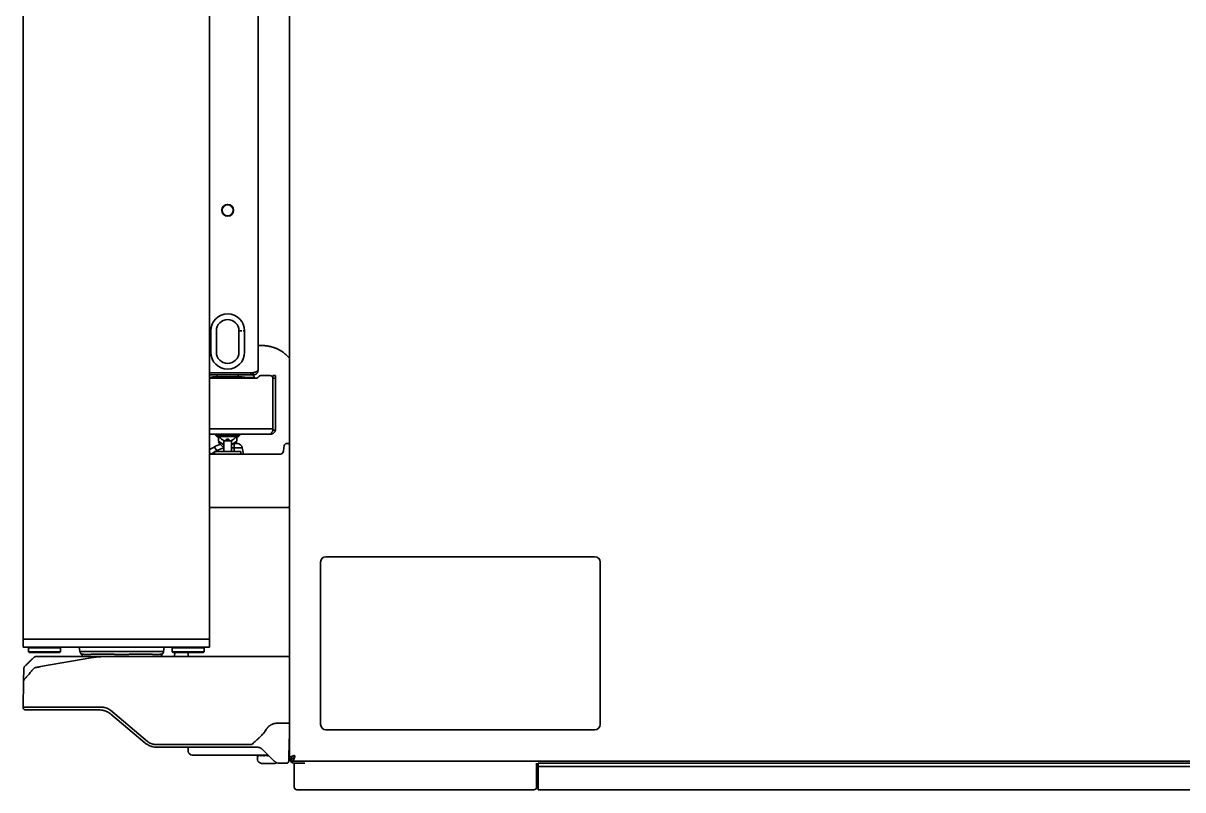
# Model space of a CAD drawing. Extents: x -760 to 4209, y 5795 to 10328.
# Drawn here: x 420.2 to 855.7, y 7999.4 to 8287.1 of the extents above; entities that cross this region are included whole.
import ezdxf

# ---------------------------------------------------------------- set-up
doc = ezdxf.new("R2010")
doc.units = 0
doc.header["$LTSCALE"] = 5
doc.layers.add('1', color=7, linetype='CONTINUOUS', true_color=0xffffff)

msp = doc.modelspace()

# ---------------------------------------------------------------- linework, layer by layer
at = {"layer": '1', "color": 7, "linetype": 'Continuous', "lineweight": 35}
for p, q in [((420.19, 8055.9), (420.19, 8799.4)), ((520.19, 8011.34), (520.19, 8787.1)), ((490.19, 8055.9), (490.19, 8760.73)), ((508.39, 8157.15), (508.39, 8381.41)), ((490.61, 8163.65), (490.61, 8171.65)), ((492.75, 8171.65), (492.75, 8163.65)), ((501.21, 8171.65), (502.33, 8171.65)), ((501.21, 8163.65), (501.21, 8171.65)), ((503.34, 8171.65), (502.74, 8171.65)), ((503.34, 8171.65), (503.34, 8163.65)), ((508.38, 8157.07), (508.39, 8157.15)), ((508.38, 8157.09), (508.38, 8156.99)), ((505.95, 8155.9), (490.19, 8155.9)), ((505.68, 8155.1), (490.19, 8155.1)), ((490.19, 8153.85), (507.56, 8153.85)), ((491.48, 8154.35), (502.48, 8154.35)), ((491.48, 8154.35), (491.48, 8153.85)), ((492.98, 8155.1), (492.98, 8154.35)), ((500.98, 8155.1), (500.98, 8154.35)), ((502.48, 8154.35), (502.48, 8153.85)), ((506.98, 8154.1), (503.68, 8154.1)), ((505.68, 8155.1), (505.68, 8155.9)), ((506.59, 8155.1), (505.68, 8155.1)), ((506.59, 8155.9), (505.95, 8155.9)), ((506.48, 8155.1), (506.48, 8154.97)), ((506.59, 8155.9), (506.59, 8155.1)), ((506.98, 8154.1), (506.98, 8153.85)), ((507.1, 8156.11), (507.12, 8156.12)), ((508.68, 8154.56), (508.27, 8154.14)), ((509.39, 8154.85), (512.98, 8154.85)), ((513.98, 8154.85), (514.98, 8154.85)), ((513.98, 8154.85), (513.98, 8153.85)), ((514.98, 8153.85), (513.98, 8153.85)), ((513.98, 8134.85), (513.98, 8153.85)), ((513.98, 8134.85), (513.98, 8153.85)), ((514.98, 8154.85), (514.98, 8153.85)), ((514.98, 8134.85), (514.98, 8153.85)), ((490.19, 8134.85), (513.98, 8134.85)), ((490.19, 8132.85), (512.73, 8132.85)), ((491.98, 8132.85), (492.98, 8131.85)), ((500.98, 8132.6), (492.98, 8132.6)), ((492.98, 8132.6), (492.98, 8132.2)), ((500.98, 8132.2), (492.98, 8132.2)), ((492.98, 8131.85), (493.88, 8131.85)), ((500.83, 8131.95), (493.13, 8131.95)), ((493.48, 8131.85), (493.48, 8130.27)), ((494.6, 8131.06), (494.65, 8131.06)), ((494.61, 8131.06), (494.73, 8131.02)), ((499.3, 8131.06), (499.35, 8131.06)), ((500.07, 8131.85), (500.98, 8131.85)), ((500.48, 8130.27), (500.48, 8131.85)), ((500.98, 8131.85), (501.98, 8132.85)), ((500.98, 8132.2), (500.98, 8132.6)), ((512.98, 8132.85), (512.73, 8132.85)), ((513.98, 8134.55), (513.98, 8134.85)), ((513.98, 8134.28), (513.98, 8134.85)), ((490.19, 8127.09), (491.87, 8128.06)), ((492.87, 8126.68), (492.3, 8126.35)), ((493.48, 8130.27), (495.48, 8128.84)), ((493.77, 8129.56), (495.56, 8127.77)), ((495.48, 8130.35), (498.48, 8130.35)), ((495.48, 8126.35), (495.48, 8130.35)), ((498.48, 8130.35), (498.48, 8126.35)), ((500.48, 8130.27), (498.48, 8128.84)), ((499.36, 8127.75), (498.48, 8127.75)), ((499.36, 8127.75), (499.36, 8129.4)), ((517.83, 8126.23), (517.89, 8126.58)), ((517.89, 8126.58), (518.25, 8128.58)), ((519.23, 8129.4), (519.69, 8129.4)), ((490.19, 8125.4), (492.19, 8125.4)), ((491.98, 8126.16), (490.66, 8125.4)), ((491.98, 8126.35), (501.98, 8126.35)), ((491.98, 8125.4), (491.98, 8126.35)), ((492.19, 8125.4), (516.85, 8125.4)), ((501.98, 8126.35), (501.98, 8125.4)), ((492.19, 8105.4), (490.19, 8105.4)), ((492.19, 8105.4), (514.94, 8105.4)), ((519.69, 8105.4), (514.94, 8105.4)), ((519.69, 8105.4), (520.19, 8105.4)), ((531.89, 8084.9), (531.89, 8023.9)), ((634.89, 8086.9), (533.89, 8086.9)), ((636.89, 8023.9), (636.89, 8084.9)), ((420.19, 8052.9), (420.19, 8055.9)), ((422.19, 8055.9), (420.19, 8055.9)), ((422.19, 8052.9), (420.19, 8052.9)), ((488.19, 8055.9), (422.19, 8055.9)), ((422.19, 8052.9), (488.19, 8052.9)), ((422.44, 8052.9), (422.19, 8052.65)), ((434.19, 8052.65), (422.19, 8052.65)), ((422.19, 8052.65), (422.19, 8051.15)), ((434.19, 8052.65), (433.94, 8052.9)), ((434.19, 8051.15), (434.19, 8052.65)), ((441.19, 8052.9), (441.47, 8051.32)), ((472.91, 8051.32), (473.19, 8052.9)), ((476.44, 8052.9), (476.19, 8052.65)), ((488.19, 8052.65), (476.19, 8052.65)), ((476.19, 8052.65), (476.19, 8051.15)), ((488.19, 8052.65), (487.94, 8052.9)), ((490.19, 8055.9), (488.19, 8055.9)), ((490.19, 8052.9), (488.19, 8052.9)), ((488.19, 8051.15), (488.19, 8052.65)), ((490.19, 8055.9), (490.19, 8052.9)), ((428.19, 8051.15), (422.19, 8051.15)), ((422.19, 8051.15), (422.44, 8050.9)), ((422.44, 8050.9), (428.19, 8050.9)), ((426.75, 8045.62), (445.6, 8048.95)), ((427.45, 8049.4), (449.73, 8049.4)), ((434.19, 8051.15), (428.19, 8051.15)), ((428.19, 8050.9), (433.94, 8050.9)), ((433.94, 8050.9), (434.19, 8051.15)), ((441.47, 8051.32), (472.91, 8051.32)), ((442.48, 8050.3), (441.97, 8050.3)), ((443.52, 8050.14), (444.91, 8050.14)), ((446.45, 8050.3), (453.22, 8050.3)), ((452.88, 8049.4), (456.94, 8049.4)), ((455.8, 8050.14), (458.57, 8050.14)), ((457.92, 8049.4), (466.77, 8049.4)), ((461.16, 8050.3), (467.92, 8050.3)), ((469.47, 8050.14), (470.86, 8050.14)), ((470.06, 8049.4), (503.62, 8049.4)), ((471.89, 8050.3), (472.4, 8050.3)), ((482.19, 8051.15), (476.19, 8051.15)), ((476.19, 8051.15), (476.44, 8050.9)), ((476.44, 8050.9), (482.19, 8050.9)), ((477.28, 8050.9), (476.88, 8049.4)), ((488.19, 8051.15), (482.19, 8051.15)), ((482.19, 8050.9), (487.94, 8050.9)), ((482.19, 8049.4), (482.19, 8050.9)), ((487.94, 8050.9), (488.19, 8051.15)), ((503.62, 8049.4), (505.3, 8049.4)), ((420.36, 8040.15), (420.44, 8044.99)), ((420.19, 8030.4), (420.36, 8040.15)), ((420.19, 8030.14), (420.19, 8030.4)), ((420.19, 8030.4), (427.19, 8030.4)), ((427.19, 8029.4), (420.94, 8029.4)), ((427.19, 8030.4), (449.73, 8030.4)), ((448.64, 8029.4), (427.19, 8029.4)), ((452.95, 8029.23), (466.84, 8017.57)), ((465.92, 8017.04), (453.14, 8027.76)), ((511.16, 8021.54), (511.36, 8021.9)), ((515.69, 8024.4), (518.58, 8024.4)), ((518.58, 8024.4), (519.96, 8024.4)), ((519.96, 8024.4), (520.19, 8024.4)), ((533.89, 8021.9), (634.89, 8021.9)), ((520.08, 8018.23), (519.94, 8010.14)), ((470.06, 8016.4), (505.3, 8016.4)), ((505.3, 8015.4), (470.42, 8015.4)), ((482.19, 8013.9), (482.19, 8015.4)), ((510.2, 8014.39), (510.07, 8014.52)), ((491.19, 8012.4), (483.69, 8012.4)), ((512.19, 8012.4), (491.19, 8012.4)), ((508.19, 8012.1), (508.19, 8010.65)), ((508.4, 8012.39), (508.84, 8012.36)), ((508.81, 8012.39), (508.87, 8012.39)), ((508.88, 8012.39), (509.7, 8012.32)), ((509.65, 8012.39), (509.75, 8012.38)), ((509.7, 8009.3), (514.68, 8009.3)), ((509.76, 8012.39), (510.87, 8012.26)), ((510.36, 8012.4), (510.32, 8012.33)), ((518.17, 8009.4), (516.43, 8009.4)), ((520.19, 8011.19), (520.19, 8011.34)), ((520.19, 8011), (520.19, 8011.19)), ((520.99, 8011), (520.19, 8011)), ((520.99, 8011.19), (520.99, 8011.34)), ((520.99, 8011.19), (520.99, 8011)), ((520.99, 8011), (521.33, 8011)), ((520.99, 8011), (521.18, 8011)), ((520.99, 8010.2), (520.99, 8011)), ((521.18, 8010.2), (520.99, 8010.2)), ((521.33, 8011), (521.18, 8011)), ((521.33, 8010.2), (521.18, 8010.2)), ((521.33, 8010.2), (1501.08, 8010.2)), ((521.9, 8012.23), (521.84, 8012.23)), ((521.99, 8009.4), (525.99, 8009.4)), ((521.99, 8000.4), (521.99, 8009.4)), ((522.21, 8011.92), (522.21, 8011.85)), ((612.99, 8009.4), (612.99, 8000.4)), ((1501.39, 8009.4), (613.59, 8009.4)), ((613.59, 8008.2), (613.59, 8009.4)), ((613.59, 8008.2), (613.59, 8007.2)), ((615.59, 8008.2), (613.59, 8008.2)), ((613.59, 8008.2), (1407.59, 8008.2)), ((613.59, 8001.6), (613.59, 8007.2)), ((613.59, 7999.4), (613.59, 8001.6)), ((525.99, 7999.4), (522.99, 7999.4)), ((608.99, 7999.4), (525.99, 7999.4)), ((611.99, 7999.4), (608.99, 7999.4)), ((613.59, 7999.4), (1409.59, 7999.4))]:
    msp.add_line(p, q, dxfattribs=at)
for radius in [2.25, 2.1]:
    msp.add_circle((496.98, 8216.9), radius, dxfattribs=at)
for centre, radius, start, end in [((496.98, 8171.65), 6.37, 0, 180), ((496.98, 8171.65), 4.23, 0, 180), ((496.98, 8163.65), 6.37, 180, 0), ((496.98, 8163.65), 4.23, 180, 0), ((491.48, 8151.35), 3, 90, 113.5575), ((502.48, 8151.35), 3, 56.4427, 90), ((505.98, 8154.1), 1, 0, 90), ((507.56, 8154.85), 1, 270, 315), ((509.39, 8153.85), 1, 90, 135), ((512.98, 8153.85), 1, 0, 90), ((493.26, 8132.6), 0.283, 118.0725, 180), ((493.26, 8132.2), 0.283, 180, 241.9275), ((496.98, 8133.95), 3.74, 212.3241, 230.6111), ((496.98, 8133.95), 3.74, 309.3791, 327.6759), ((500.69, 8132.6), 0.283, 0, 61.9275), ((500.69, 8132.2), 0.283, 298.0725, 0), ((512.98, 8134.85), 2, 343.3033, 0), ((496.87, 8119.4), 10, 105.0492, 120), ((496.87, 8119.75), 8, 100.0027, 120), ((494.48, 8130.27), 1, 195.3733, 225), ((499.48, 8130.27), 1, 315, 343.6522), ((500.51, 8127.4), 2, 10, 90), ((519.23, 8128.4), 1, 90, 170), ((519.69, 8128.9), 0.5, 0, 90), ((516.85, 8126.4), 1, 270, 350), ((519.69, 8105.9), 0.5, 270, 0), ((533.89, 8084.9), 2, 90, 180), ((634.89, 8084.9), 2, 0, 90), ((443.44, 8051.66), 2, 190, 222.8958), ((440.51, 8048.94), 2, 13.3265, 42.8958), ((473.87, 8048.94), 2, 137.1042, 166.6735), ((470.94, 8051.66), 2, 317.1042, 350), ((420.94, 8030.15), 0.75, 181, 270), ((533.89, 8023.9), 2, 180, 270), ((634.89, 8023.9), 2, 270, 0), ((521.58, 8018.06), 1.5, 157.8745, 179), ((483.69, 8013.9), 1.5, 180, 270), ((508.56, 8012.1), 0.375, 154.2799, 180), ((509.19, 8010.65), 1, 180, 240), ((512.19, 8015.84), 7, 240, 249.1628), ((516.43, 8012.4), 3, 230.3082, 270), ((512.19, 8015.84), 7, 290.8372, 296.8985), ((519.19, 8010.15), 0.75, 270, 359), ((521.99, 8011.2), 1.8, 186.3155, 270), ((521.99, 8012), 0.25, 0, 90), ((522.99, 8000.4), 1, 180, 270), ((611.99, 8000.4), 1, 270, 0), ((613.82, 7999.6), 1, 103.4764, 156.4218)]:
    msp.add_arc(centre, radius, start, end, dxfattribs=at)
for centre, major_axis, ratio, start_param, end_param in [((496.97, 8133.97), (3.62, 0.87), 0.997235, 3.804658, 4.177379), ((496.68, 8133.97), (0.27, 3.72), 0.017407, 3.440796, 3.813517), ((497.27, 8133.97), (0.27, -3.72), 0.017407, 5.611261, 5.983982), ((496.98, 8133.97), (3.62, -0.87), 0.997235, 5.247399, 5.62012), ((492.87, 8126.33), (1, -1.73), 0.087823, 1.721753, 3.141593), ((496.72, 8134.01), (0.81, 3.6), 0.902278, 3.129444, 3.24631), ((496.42, 8134.01), (0.38, 3.67), 0.420739, 3.280106, 3.396972), ((497.53, 8134.01), (0.38, -3.67), 0.420739, 6.027806, 6.144672), ((497.24, 8134.01), (0.81, -3.6), 0.902278, 6.178468, 6.295334), ((490.58, 8125.01), (1, -1.73), 0.087823, 1.74833, 2.120062), ((448.64, 8022.4), (7, 0), 1, 1.429434, 1.570796), ((448.64, 8022.4), (4.2, 5.6), 1, 6.228593, 6.335927), ((470.42, 8022.4), (4.16, 5.63), 1, 3.080358, 3.171137), ((470.42, 8022.4), (7, 0), 1, 4.654121, 4.712389), ((507.95, 8012.4), (-2.13, 2.11), 0.999794, 4.707562, 4.719006)]:
    msp.add_ellipse(centre, major_axis=major_axis, ratio=ratio, start_param=start_param, end_param=end_param, dxfattribs=at)
msp.add_rational_spline([(508.35, 8166.07), (511.69, 8166.44), (514.96, 8165.73), (517.81, 8164.05), (519.97, 8161.67), (520.03, 8161.61), (520.1, 8161.55), (520.19, 8161.51), (520.28, 8161.49), (520.29, 8161.49), (520.3, 8161.49), (520.32, 8161.48), (520.33, 8161.48)], [0.499655350133, 0.482189913623, 0.483788026206, 0.50444968788, 0.544174898647, 0.531788766491, 0.527660055772, 0.531788766491, 0.544174898647, 0.544174898647, 0.544077319668, 0.543914335953, 0.543711049309], degree=4, knots=[0, 0, 0, 0, 0, 0.969667, 0.969667, 0.969667, 0.969667, 0.995868, 0.995868, 0.995868, 0.995868, 1, 1, 1, 1, 1], dxfattribs=at)
for points, knots in [([(506.59, 8156.01), (506.71, 8156.03), (506.83, 8156.05), (507, 8156.09), (507.06, 8156.1), (507.15, 8156.12), (507.17, 8156.13), (507.23, 8156.15), (507.26, 8156.15), (507.39, 8156.19), (507.5, 8156.23), (507.62, 8156.27), (507.64, 8156.28), (507.69, 8156.3), (507.71, 8156.31), (507.78, 8156.34), (507.82, 8156.37), (507.94, 8156.43), (508.01, 8156.48), (508.09, 8156.54), (508.11, 8156.55), (508.14, 8156.58), (508.18, 8156.62), (508.21, 8156.66), (508.26, 8156.72), (508.28, 8156.75), (508.3, 8156.79), (508.31, 8156.81), (508.32, 8156.84), (508.33, 8156.85), (508.36, 8156.93), (508.38, 8157), (508.38, 8157.07)], [0, 0, 0, 0, 0.125, 0.125, 0.1875, 0.1875, 0.21875, 0.21875, 0.25, 0.25, 0.375, 0.375, 0.40625, 0.40625, 0.4375, 0.4375, 0.5, 0.5, 0.625, 0.625, 0.65625, 0.65625, 0.6875, 0.75, 0.75, 0.8125, 0.8125, 0.84375, 0.84375, 0.875, 0.875, 1, 1, 1, 1]), ([(506.59, 8156.01), (506.49, 8155.99), (506.39, 8155.97), (506.18, 8155.94), (506.07, 8155.92), (505.95, 8155.9)], [0, 0, 0, 0, 0.462959, 0.462959, 1, 1, 1, 1]), ([(506.23, 8155.9), (506.3, 8155.92), (506.36, 8155.94), (506.48, 8155.97), (506.53, 8155.99), (506.59, 8156.01)], [0, 0, 0, 0, 0.537041, 0.537041, 1, 1, 1, 1]), ([(508.38, 8156.79), (508.38, 8156.69), (508.36, 8156.59), (508.31, 8156.39), (508.28, 8156.29), (508.23, 8156.16), (508.21, 8156.13), (508.19, 8156.09), (508.15, 8156.01), (508.11, 8155.94), (508.02, 8155.8), (507.94, 8155.72), (507.84, 8155.61), (507.82, 8155.59), (507.78, 8155.55), (507.71, 8155.5), (507.64, 8155.45), (507.5, 8155.35), (507.4, 8155.29), (507.26, 8155.23), (507.23, 8155.22), (507.18, 8155.2), (507.15, 8155.19), (507.06, 8155.17), (506.95, 8155.14), (506.83, 8155.12), (506.74, 8155.11), (506.71, 8155.11), (506.65, 8155.1), (506.62, 8155.1), (506.59, 8155.1)], [0, 0, 0, 0, 0.125, 0.125, 0.25, 0.25, 0.28125, 0.28125, 0.3125, 0.375, 0.375, 0.5, 0.5, 0.53125, 0.53125, 0.5625, 0.625, 0.625, 0.75, 0.75, 0.78125, 0.78125, 0.8125, 0.8125, 0.875, 0.9375, 0.9375, 0.96875, 0.96875, 1, 1, 1, 1]), ([(506.59, 8155.9), (506.66, 8155.9), (506.73, 8155.91), (506.82, 8155.93), (506.84, 8155.93), (506.88, 8155.94), (506.89, 8155.95), (506.93, 8155.96), (506.95, 8155.97), (506.97, 8155.98)], [0, 0, 0, 0, 0.557491, 0.557491, 0.696864, 0.696864, 0.836237, 0.836237, 1, 1, 1, 1]), ([(496.51, 8131.06), (496.55, 8131.06), (496.59, 8131.06), (496.66, 8131.06), (496.74, 8131.06), (496.82, 8131.06), (496.9, 8131.06), (496.94, 8131.06), (497.06, 8131.06), (497.13, 8131.06), (497.25, 8131.06), (497.29, 8131.06), (497.37, 8131.06), (497.41, 8131.06), (497.44, 8131.06)], [0, 0, 0, 0, 0.125, 0.125, 0.25, 0.375, 0.375, 0.5, 0.5, 0.75, 0.75, 0.875, 0.875, 1, 1, 1, 1]), ([(512.73, 8132.85), (512.73, 8132.85), (512.73, 8132.85), (512.73, 8132.85), (512.73, 8132.85), (512.73, 8132.85), (512.73, 8132.85), (512.74, 8132.85), (512.74, 8132.86), (512.74, 8132.86), (512.74, 8132.86), (512.75, 8132.86), (512.75, 8132.86), (512.75, 8132.86), (512.76, 8132.86), (512.76, 8132.86), (512.76, 8132.86), (512.77, 8132.86), (512.77, 8132.86), (512.78, 8132.87), (512.78, 8132.87), (512.78, 8132.87)], [0, 0, 0, 0, 0.152946, 0.20292, 0.252426, 0.301484, 0.350116, 0.398346, 0.446196, 0.493691, 0.540856, 0.587714, 0.634291, 0.680614, 0.726709, 0.772601, 0.81832, 0.863891, 0.909343, 0.954703, 1, 1, 1, 1]), ([(512.78, 8132.87), (512.83, 8132.88), (512.88, 8132.9), (512.98, 8132.95), (513.03, 8132.98), (513.11, 8133.04), (513.13, 8133.06), (513.17, 8133.09), (513.18, 8133.11), (513.21, 8133.13), (513.22, 8133.14), (513.28, 8133.21), (513.33, 8133.26), (513.43, 8133.39), (513.48, 8133.45), (513.55, 8133.56), (513.58, 8133.6), (513.63, 8133.68), (513.65, 8133.72), (513.73, 8133.84), (513.78, 8133.92), (513.88, 8134.09), (513.93, 8134.18), (513.98, 8134.28)], [0, 0, 0, 0, 0.125, 0.125, 0.25, 0.25, 0.3125, 0.3125, 0.34375, 0.34375, 0.375, 0.375, 0.5, 0.5, 0.625, 0.625, 0.6875, 0.6875, 0.75, 0.75, 0.875, 0.875, 1, 1, 1, 1]), ([(513.22, 8132.87), (513.22, 8132.87), (513.21, 8132.87), (513.2, 8132.86), (513.19, 8132.86), (513.18, 8132.86), (513.17, 8132.86), (513.16, 8132.86), (513.15, 8132.86), (513.14, 8132.86), (513.13, 8132.86), (513.12, 8132.86), (513.11, 8132.86), (513.1, 8132.86), (513.09, 8132.85), (513.07, 8132.85), (513.06, 8132.85), (513.05, 8132.85), (513.04, 8132.85), (513.03, 8132.85), (513.01, 8132.85), (513, 8132.85), (512.99, 8132.85), (512.98, 8132.85), (512.98, 8132.85)], [0, 0, 0, 0, 0.043237, 0.08653, 0.129905, 0.173384, 0.216994, 0.260756, 0.304696, 0.348836, 0.3932, 0.437809, 0.482687, 0.527855, 0.573335, 0.619147, 0.665313, 0.711853, 0.758786, 0.806131, 0.853907, 0.902132, 0.950824, 1, 1, 1, 1]), ([(514.89, 8134.28), (514.87, 8134.18), (514.83, 8134.09), (514.75, 8133.92), (514.7, 8133.84), (514.62, 8133.72), (514.6, 8133.68), (514.55, 8133.62), (514.54, 8133.6), (514.51, 8133.56), (514.49, 8133.54), (514.41, 8133.45), (514.34, 8133.39), (514.19, 8133.26), (514.12, 8133.21), (513.99, 8133.13), (513.95, 8133.1), (513.87, 8133.06), (513.82, 8133.04), (513.69, 8132.98), (513.6, 8132.95), (513.41, 8132.9), (513.32, 8132.88), (513.22, 8132.87)], [0, 0, 0, 0, 0.125, 0.125, 0.25, 0.25, 0.3125, 0.3125, 0.34375, 0.34375, 0.375, 0.375, 0.5, 0.5, 0.625, 0.625, 0.6875, 0.6875, 0.75, 0.75, 0.875, 0.875, 1, 1, 1, 1]), ([(514.89, 8134.28), (514.81, 8134.3), (514.73, 8134.33), (514.57, 8134.37), (514.49, 8134.4), (514.27, 8134.47), (514.12, 8134.51), (513.98, 8134.55)], [0, 0, 0, 0, 0.262924, 0.262924, 0.526857, 0.526857, 1, 1, 1, 1]), ([(499.36, 8129.4), (499.44, 8129.4), (499.51, 8129.4), (499.61, 8129.4), (499.62, 8129.4), (499.66, 8129.4), (499.71, 8129.4), (499.8, 8129.4), (499.87, 8129.4), (499.92, 8129.4), (499.93, 8129.4), (499.97, 8129.4), (499.98, 8129.4), (500.06, 8129.4), (500.12, 8129.4), (500.2, 8129.4), (500.22, 8129.4), (500.26, 8129.4), (500.27, 8129.4), (500.29, 8129.4), (500.3, 8129.4), (500.36, 8129.4), (500.39, 8129.4), (500.43, 8129.4), (500.43, 8129.4), (500.45, 8129.4), (500.45, 8129.4), (500.47, 8129.4), (500.48, 8129.4), (500.5, 8129.4), (500.51, 8129.4), (500.51, 8129.4)], [0, 0, 0, 0, 0.125227, 0.125227, 0.156534, 0.156534, 0.18784, 0.250454, 0.313067, 0.313067, 0.344374, 0.344374, 0.375681, 0.375681, 0.500908, 0.500908, 0.563521, 0.563521, 0.594828, 0.594828, 0.626135, 0.626135, 0.751361, 0.751361, 0.782668, 0.782668, 0.813975, 0.813975, 0.876588, 0.876588, 1, 1, 1, 1]), ([(502.48, 8127.75), (502.48, 8127.75), (502.48, 8127.75), (502.48, 8127.75), (502.48, 8127.75), (502.48, 8127.75), (502.48, 8127.75), (502.47, 8127.75), (502.47, 8127.75), (502.45, 8127.76), (502.42, 8127.76), (502.37, 8127.77), (502.33, 8127.77), (502.33, 8127.77), (502.31, 8127.77), (502.3, 8127.77), (502.27, 8127.77), (502.26, 8127.77), (502.2, 8127.77), (502.11, 8127.77), (502, 8127.78), (501.92, 8127.78), (501.89, 8127.78), (501.83, 8127.78), (501.8, 8127.78), (501.7, 8127.78), (501.56, 8127.78), (501.34, 8127.78), (501.18, 8127.78), (501.05, 8127.78), (501, 8127.78), (500.92, 8127.78), (500.87, 8127.77), (500.74, 8127.77), (500.56, 8127.77), (500.37, 8127.77), (500.22, 8127.77), (500.17, 8127.77), (500.07, 8127.76), (500.02, 8127.76), (499.87, 8127.76), (499.77, 8127.76), (499.62, 8127.75), (499.54, 8127.75), (499.45, 8127.75), (499.41, 8127.75), (499.39, 8127.75), (499.38, 8127.75), (499.37, 8127.75), (499.37, 8127.75), (499.36, 8127.75)], [0, 0, 0, 0, 0.001843, 0.001843, 0.003797, 0.007703, 0.015517, 0.031144, 0.062397, 0.062397, 0.124904, 0.187411, 0.187411, 0.203037, 0.203037, 0.218664, 0.218664, 0.249918, 0.249918, 0.312424, 0.374931, 0.374931, 0.406185, 0.406185, 0.437438, 0.437438, 0.499945, 0.562452, 0.624959, 0.624959, 0.656212, 0.656212, 0.687466, 0.687466, 0.749973, 0.812479, 0.812479, 0.843733, 0.843733, 0.874986, 0.874986, 0.937493, 0.937493, 0.968747, 0.984373, 0.992187, 0.996093, 0.998047, 0.998047, 1, 1, 1, 1]), ([(424.93, 8049.4), (424.86, 8049.4), (424.8, 8049.4), (424.67, 8049.37), (424.61, 8049.35), (424.49, 8049.3), (424.43, 8049.27), (424.32, 8049.2), (424.27, 8049.16), (424.23, 8049.12)], [0, 0, 0, 0, 0.25, 0.25, 0.5, 0.5, 0.75, 0.75, 1, 1, 1, 1]), ([(424.93, 8049.4), (424.93, 8049.4), (424.94, 8049.4), (424.95, 8049.4), (424.96, 8049.4), (424.97, 8049.4), (424.98, 8049.4), (424.99, 8049.4), (425, 8049.4), (425.02, 8049.4), (425.03, 8049.4), (425.06, 8049.4), (425.07, 8049.4), (425.1, 8049.4), (425.12, 8049.4), (425.17, 8049.4), (425.2, 8049.4), (425.28, 8049.4), (425.32, 8049.4), (425.41, 8049.4), (425.46, 8049.4), (425.53, 8049.4), (425.54, 8049.4), (425.57, 8049.4), (425.61, 8049.4), (425.65, 8049.4), (425.74, 8049.4), (425.8, 8049.4), (425.92, 8049.4), (425.99, 8049.4), (426.09, 8049.4), (426.13, 8049.4), (426.18, 8049.4), (426.2, 8049.4), (426.23, 8049.4), (426.25, 8049.4), (426.34, 8049.4), (426.41, 8049.4), (426.56, 8049.4), (426.64, 8049.4), (426.8, 8049.4), (426.88, 8049.4), (427, 8049.4), (427.04, 8049.4), (427.12, 8049.4), (427.16, 8049.4), (427.24, 8049.4), (427.28, 8049.4), (427.34, 8049.4), (427.37, 8049.4), (427.41, 8049.4), (427.43, 8049.4), (427.45, 8049.4)], [0, 0, 0, 0, 0.0625, 0.0625, 0.09375, 0.09375, 0.125, 0.125, 0.15625, 0.15625, 0.1875, 0.1875, 0.21875, 0.21875, 0.25, 0.25, 0.3125, 0.3125, 0.375, 0.375, 0.4375, 0.4375, 0.453125, 0.453125, 0.46875, 0.5, 0.5, 0.5625, 0.5625, 0.625, 0.625, 0.65625, 0.65625, 0.671875, 0.671875, 0.6875, 0.6875, 0.75, 0.75, 0.8125, 0.8125, 0.875, 0.875, 0.90625, 0.90625, 0.9375, 0.9375, 0.96875, 0.96875, 0.984375, 0.984375, 1, 1, 1, 1]), ([(442.48, 8050.3), (442.51, 8050.3), (442.55, 8050.3), (442.62, 8050.29), (442.66, 8050.29), (442.7, 8050.28)], [0, 0, 0, 0, 0.5, 0.5, 1, 1, 1, 1]), ([(442.7, 8050.28), (442.76, 8050.27), (442.82, 8050.26), (442.92, 8050.24), (442.95, 8050.23), (443.02, 8050.22), (443.05, 8050.21), (443.13, 8050.19), (443.16, 8050.19), (443.24, 8050.17), (443.27, 8050.16), (443.35, 8050.15), (443.38, 8050.15), (443.45, 8050.14), (443.49, 8050.14), (443.52, 8050.14)], [0, 0, 0, 0, 0.25, 0.25, 0.375, 0.375, 0.5, 0.5, 0.625, 0.625, 0.75, 0.75, 0.875, 0.875, 1, 1, 1, 1]), ([(444.91, 8050.14), (444.95, 8050.14), (445, 8050.14), (445.08, 8050.15), (445.12, 8050.15), (445.21, 8050.16), (445.25, 8050.17), (445.33, 8050.19), (445.37, 8050.19), (445.46, 8050.21), (445.5, 8050.22), (445.58, 8050.23), (445.63, 8050.24), (445.76, 8050.26), (445.86, 8050.27), (445.96, 8050.28)], [0, 0, 0, 0, 0.125, 0.125, 0.25, 0.25, 0.375, 0.375, 0.5, 0.5, 0.625, 0.625, 0.75, 0.75, 1, 1, 1, 1]), ([(445.6, 8048.95), (446.01, 8049.02), (446.42, 8049.08), (447.04, 8049.16), (447.24, 8049.19), (447.65, 8049.24), (447.86, 8049.26), (448.48, 8049.31), (448.89, 8049.34), (449.72, 8049.39), (450.14, 8049.4), (450.55, 8049.4)], [0, 0, 0, 0, 0.25, 0.25, 0.375, 0.375, 0.5, 0.5, 0.75, 0.75, 1, 1, 1, 1]), ([(445.96, 8050.28), (446.03, 8050.29), (446.11, 8050.29), (446.28, 8050.3), (446.36, 8050.3), (446.45, 8050.3)], [0, 0, 0, 0, 0.5, 0.5, 1, 1, 1, 1]), ([(453.22, 8050.3), (453.34, 8050.3), (453.45, 8050.3), (453.69, 8050.29), (453.81, 8050.29), (453.93, 8050.28)], [0, 0, 0, 0, 0.5, 0.5, 1, 1, 1, 1]), ([(453.93, 8050.28), (454.09, 8050.27), (454.24, 8050.26), (454.47, 8050.24), (454.55, 8050.23), (454.71, 8050.22), (454.79, 8050.21), (454.94, 8050.19), (455.02, 8050.19), (455.17, 8050.17), (455.25, 8050.16), (455.41, 8050.15), (455.49, 8050.15), (455.64, 8050.14), (455.72, 8050.14), (455.8, 8050.14)], [0, 0, 0, 0, 0.25, 0.25, 0.375, 0.375, 0.5, 0.5, 0.625, 0.625, 0.75, 0.75, 0.875, 0.875, 1, 1, 1, 1]), ([(458.57, 8050.14), (458.65, 8050.14), (458.73, 8050.14), (458.89, 8050.15), (458.96, 8050.15), (459.12, 8050.16), (459.2, 8050.17), (459.35, 8050.19), (459.43, 8050.19), (459.59, 8050.21), (459.66, 8050.22), (459.82, 8050.23), (459.9, 8050.24), (460.13, 8050.26), (460.28, 8050.27), (460.44, 8050.28)], [0, 0, 0, 0, 0.125, 0.125, 0.25, 0.25, 0.375, 0.375, 0.5, 0.5, 0.625, 0.625, 0.75, 0.75, 1, 1, 1, 1]), ([(460.44, 8050.28), (460.56, 8050.29), (460.68, 8050.29), (460.92, 8050.3), (461.04, 8050.3), (461.16, 8050.3)], [0, 0, 0, 0, 0.5, 0.5, 1, 1, 1, 1]), ([(467.92, 8050.3), (468.01, 8050.3), (468.09, 8050.3), (468.26, 8050.29), (468.34, 8050.29), (468.42, 8050.28)], [0, 0, 0, 0, 0.5, 0.5, 1, 1, 1, 1]), ([(468.42, 8050.28), (468.52, 8050.27), (468.61, 8050.26), (468.74, 8050.24), (468.79, 8050.23), (468.88, 8050.22), (468.92, 8050.21), (469, 8050.19), (469.04, 8050.19), (469.13, 8050.17), (469.17, 8050.16), (469.25, 8050.15), (469.29, 8050.15), (469.38, 8050.14), (469.42, 8050.14), (469.47, 8050.14)], [0, 0, 0, 0, 0.25, 0.25, 0.375, 0.375, 0.5, 0.5, 0.625, 0.625, 0.75, 0.75, 0.875, 0.875, 1, 1, 1, 1]), ([(470.86, 8050.14), (470.89, 8050.14), (470.92, 8050.14), (470.99, 8050.15), (471.03, 8050.15), (471.1, 8050.16), (471.14, 8050.17), (471.21, 8050.19), (471.25, 8050.19), (471.32, 8050.21), (471.35, 8050.22), (471.42, 8050.23), (471.46, 8050.24), (471.55, 8050.26), (471.61, 8050.27), (471.67, 8050.28)], [0, 0, 0, 0, 0.125, 0.125, 0.25, 0.25, 0.375, 0.375, 0.5, 0.5, 0.625, 0.625, 0.75, 0.75, 1, 1, 1, 1]), ([(471.67, 8050.28), (471.71, 8050.29), (471.75, 8050.29), (471.83, 8050.3), (471.86, 8050.3), (471.89, 8050.3)], [0, 0, 0, 0, 0.5, 0.5, 1, 1, 1, 1]), ([(520.19, 8049.4), (516.41, 8049.4), (512.63, 8049.4), (508.85, 8049.4), (508.55, 8049.4), (508.25, 8049.4), (507.85, 8049.4), (507.79, 8049.4), (507.73, 8049.4), (507.64, 8049.4), (507.61, 8049.4), (507.54, 8049.4), (507.51, 8049.4), (507.44, 8049.4), (507.4, 8049.4), (507.33, 8049.4), (507.3, 8049.4), (507.19, 8049.4), (507.12, 8049.4), (506.97, 8049.4), (506.89, 8049.4), (506.74, 8049.4), (506.66, 8049.4), (506.55, 8049.4), (506.51, 8049.4), (506.45, 8049.4), (506.43, 8049.4), (506.39, 8049.4), (506.37, 8049.4), (506.31, 8049.4), (506.26, 8049.4), (506.18, 8049.4), (506.14, 8049.4), (506.1, 8049.4)], [-11.569498, -11.569498, -11.569498, -11.569498, -0.847344, -0.847344, -0.847344, 0, 0, 0, 0.125, 0.125, 0.1875, 0.1875, 0.25, 0.25, 0.3125, 0.3125, 0.375, 0.375, 0.5, 0.5, 0.625, 0.625, 0.75, 0.75, 0.8125, 0.8125, 0.84375, 0.84375, 0.875, 0.875, 0.9375, 0.9375, 1, 1, 1, 1]), ([(420.74, 8045.69), (420.69, 8045.64), (420.65, 8045.59), (420.58, 8045.49), (420.55, 8045.43), (420.5, 8045.31), (420.48, 8045.25), (420.45, 8045.12), (420.44, 8045.06), (420.44, 8044.99)], [0, 0, 0, 0, 0.25, 0.25, 0.5, 0.5, 0.75, 0.75, 1, 1, 1, 1]), ([(424.14, 8044.93), (424.18, 8044.97), (424.22, 8045.01), (424.31, 8045.09), (424.35, 8045.12), (424.45, 8045.18), (424.51, 8045.2), (424.61, 8045.24), (424.67, 8045.26), (424.73, 8045.27)], [0, 0, 0, 0, 0.25, 0.25, 0.5, 0.5, 0.75, 0.75, 1, 1, 1, 1]), ([(424.73, 8045.27), (424.73, 8045.27), (424.73, 8045.27), (424.75, 8045.27), (424.75, 8045.27), (424.76, 8045.27), (424.77, 8045.27), (424.79, 8045.28), (424.8, 8045.28), (424.84, 8045.29), (424.86, 8045.29), (424.9, 8045.3), (424.9, 8045.3), (424.92, 8045.3), (424.92, 8045.3), (424.94, 8045.3), (424.96, 8045.31), (425, 8045.31), (425.03, 8045.32), (425.14, 8045.34), (425.23, 8045.35), (425.33, 8045.37), (425.36, 8045.38), (425.37, 8045.38), (425.41, 8045.39), (425.43, 8045.39), (425.51, 8045.4), (425.56, 8045.41), (425.67, 8045.43), (425.72, 8045.44), (425.84, 8045.46), (425.9, 8045.47), (425.99, 8045.49), (426.02, 8045.49), (426.08, 8045.5), (426.11, 8045.51), (426.21, 8045.53), (426.34, 8045.55), (426.47, 8045.57), (426.61, 8045.6), (426.68, 8045.61), (426.75, 8045.62)], [0, 0, 0, 0, 0.0625, 0.0625, 0.09375, 0.09375, 0.125, 0.125, 0.1875, 0.1875, 0.25, 0.25, 0.265625, 0.265625, 0.28125, 0.28125, 0.3125, 0.3125, 0.375, 0.375, 0.5, 0.515625, 0.515625, 0.53125, 0.53125, 0.5625, 0.5625, 0.625, 0.625, 0.6875, 0.6875, 0.75, 0.75, 0.78125, 0.78125, 0.8125, 0.8125, 0.875, 0.9375, 0.9375, 1, 1, 1, 1]), ([(420.36, 8040.15), (420.36, 8040.21), (420.36, 8040.26), (420.39, 8040.38), (420.4, 8040.43), (420.44, 8040.54), (420.47, 8040.59), (420.53, 8040.69), (420.56, 8040.74), (420.6, 8040.78)], [0, 0, 0, 0, 0.25, 0.25, 0.5, 0.5, 0.75, 0.75, 1, 1, 1, 1]), ([(452.54, 8028.22), (452.32, 8028.36), (452.1, 8028.5), (451.75, 8028.68), (451.57, 8028.76), (451.39, 8028.84), (451.27, 8028.89), (451.21, 8028.91), (451.02, 8028.98), (450.84, 8029.05), (450.65, 8029.11), (450.52, 8029.14), (450.46, 8029.16), (450.14, 8029.24), (449.89, 8029.3), (449.63, 8029.33)], [0, 0, 0, 0, 0.25, 0.25, 0.375, 0.4375, 0.4375, 0.5, 0.5, 0.625, 0.6875, 0.6875, 0.75, 0.75, 1, 1, 1, 1]), ([(449.73, 8030.4), (449.75, 8030.4), (449.79, 8030.4), (449.86, 8030.4), (449.94, 8030.4), (450.03, 8030.39), (450.13, 8030.39), (450.23, 8030.38), (450.35, 8030.36), (450.47, 8030.35), (450.64, 8030.32), (450.84, 8030.28), (451.06, 8030.22), (451.26, 8030.16), (451.45, 8030.1), (451.63, 8030.03), (451.82, 8029.94), (452.03, 8029.85), (452.2, 8029.75), (452.33, 8029.68), (452.41, 8029.62), (452.5, 8029.57), (452.57, 8029.52), (452.64, 8029.47), (452.7, 8029.43), (452.76, 8029.38), (452.81, 8029.35), (452.85, 8029.31), (452.89, 8029.28), (452.92, 8029.26), (452.94, 8029.24), (452.95, 8029.23)], [0, 0, 0, 0, 0.017064, 0.036815, 0.059249, 0.084363, 0.112153, 0.142614, 0.175746, 0.211544, 0.250008, 0.322378, 0.388152, 0.447354, 0.499999, 0.556663, 0.617207, 0.681642, 0.74999, 0.781923, 0.811844, 0.839751, 0.865643, 0.889519, 0.911376, 0.931211, 0.949024, 0.964812, 0.978571, 0.990302, 1, 1, 1, 1]), ([(511.36, 8021.9), (511.37, 8021.91), (511.38, 8021.94), (511.41, 8021.99), (511.45, 8022.05), (511.5, 8022.13), (511.56, 8022.22), (511.64, 8022.33), (511.73, 8022.45), (511.83, 8022.58), (511.94, 8022.71), (512.05, 8022.83), (512.19, 8022.97), (512.39, 8023.16), (512.66, 8023.38), (512.93, 8023.58), (513.19, 8023.73), (513.46, 8023.88), (513.76, 8024.02), (514.09, 8024.14), (514.35, 8024.22), (514.54, 8024.27), (514.69, 8024.3), (514.86, 8024.33), (515.01, 8024.36), (515.12, 8024.37), (515.2, 8024.38), (515.28, 8024.38), (515.35, 8024.39), (515.41, 8024.39), (515.47, 8024.4), (515.52, 8024.4), (515.57, 8024.4), (515.62, 8024.4), (515.66, 8024.4), (515.68, 8024.4), (515.69, 8024.4)], [0, 0, 0, 0, 0.0061, 0.01531, 0.027667, 0.04322, 0.062032, 0.084179, 0.109751, 0.139649, 0.168791, 0.197137, 0.224648, 0.276341, 0.344632, 0.418422, 0.469345, 0.515612, 0.598152, 0.668476, 0.730211, 0.758888, 0.790823, 0.826032, 0.864529, 0.882031, 0.898505, 0.913948, 0.928354, 0.941722, 0.954048, 0.96533, 0.975568, 0.984759, 0.992903, 1, 1, 1, 1]), ([(466.84, 8017.57), (466.86, 8017.56), (466.89, 8017.53), (466.94, 8017.49), (467.01, 8017.44), (467.09, 8017.38), (467.18, 8017.31), (467.29, 8017.23), (467.42, 8017.15), (467.58, 8017.06), (467.76, 8016.96), (467.96, 8016.86), (468.16, 8016.78), (468.34, 8016.7), (468.53, 8016.64), (468.72, 8016.58), (468.95, 8016.52), (469.13, 8016.49), (469.27, 8016.46), (469.34, 8016.45), (469.42, 8016.44), (469.49, 8016.43), (469.56, 8016.43), (469.62, 8016.42), (469.68, 8016.42), (469.74, 8016.41), (469.8, 8016.41), (469.85, 8016.41), (469.9, 8016.4), (469.94, 8016.4), (469.98, 8016.4), (470.02, 8016.4), (470.04, 8016.4), (470.06, 8016.4)], [0, 0, 0, 0, 0.015307, 0.035184, 0.059623, 0.088618, 0.12216, 0.160242, 0.20286, 0.250007, 0.318362, 0.382801, 0.443341, 0.499998, 0.55265, 0.611855, 0.677626, 0.749989, 0.773387, 0.795826, 0.817305, 0.837824, 0.857382, 0.87598, 0.893616, 0.91029, 0.926001, 0.940748, 0.954531, 0.967348, 0.9792, 0.990084, 1, 1, 1, 1]), ([(511.12, 8021.49), (510.97, 8021.27), (510.81, 8021.06), (510.47, 8020.64), (510.29, 8020.44), (509.92, 8020.03), (509.72, 8019.83), (509.33, 8019.43), (509.12, 8019.24), (508.8, 8018.94), (508.7, 8018.84), (508.53, 8018.69), (508.48, 8018.64), (508.37, 8018.54), (508.31, 8018.49), (508.04, 8018.24), (507.82, 8018.04), (507.38, 8017.63), (507.16, 8017.43), (506.72, 8017.01), (506.5, 8016.8), (506.29, 8016.58)], [0, 0, 0, 0, 0.125, 0.125, 0.25, 0.25, 0.375, 0.375, 0.5, 0.5, 0.5625, 0.5625, 0.59375, 0.59375, 0.625, 0.625, 0.75, 0.75, 0.875, 0.875, 1, 1, 1, 1]), ([(470.01, 8015.41), (469.69, 8015.43), (469.37, 8015.47), (468.98, 8015.55), (468.9, 8015.57), (468.74, 8015.6), (468.67, 8015.62), (468.43, 8015.69), (468.28, 8015.73), (468.05, 8015.81), (467.98, 8015.84), (467.83, 8015.9), (467.75, 8015.93), (467.53, 8016.02), (467.39, 8016.09), (466.96, 8016.31), (466.69, 8016.47), (466.42, 8016.65)], [0, 0, 0, 0, 0.25, 0.25, 0.3125, 0.3125, 0.375, 0.375, 0.5, 0.5, 0.5625, 0.5625, 0.625, 0.625, 0.75, 0.75, 1, 1, 1, 1]), ([(506.08, 8016.46), (506.07, 8016.46), (506.05, 8016.46), (506.01, 8016.45), (505.98, 8016.45), (505.95, 8016.44), (505.91, 8016.44), (505.88, 8016.44), (505.85, 8016.43), (505.82, 8016.43), (505.79, 8016.43), (505.76, 8016.42), (505.73, 8016.42), (505.7, 8016.42), (505.67, 8016.42), (505.64, 8016.41), (505.61, 8016.41), (505.59, 8016.41), (505.56, 8016.41), (505.54, 8016.41), (505.51, 8016.41), (505.49, 8016.41), (505.46, 8016.4), (505.44, 8016.4), (505.42, 8016.4), (505.4, 8016.4), (505.38, 8016.4), (505.36, 8016.4), (505.34, 8016.4), (505.32, 8016.4), (505.31, 8016.4), (505.3, 8016.4)], [0, 0, 0, 0, 0.045822, 0.090837, 0.135046, 0.178447, 0.221042, 0.262828, 0.303807, 0.343977, 0.383338, 0.42189, 0.459633, 0.496565, 0.532688, 0.567999, 0.602498, 0.636186, 0.669061, 0.701124, 0.732373, 0.762807, 0.792428, 0.821233, 0.849223, 0.876396, 0.902752, 0.928292, 0.953013, 0.976916, 1, 1, 1, 1]), ([(506.08, 8016.46), (506.09, 8016.47), (506.1, 8016.47), (506.12, 8016.47), (506.13, 8016.48), (506.16, 8016.49), (506.18, 8016.5), (506.2, 8016.51), (506.21, 8016.52), (506.23, 8016.53), (506.24, 8016.54), (506.26, 8016.56), (506.27, 8016.57), (506.29, 8016.58)], [0, 0, 0, 0, 0.125, 0.125, 0.25, 0.25, 0.5, 0.5, 0.625, 0.625, 0.75, 0.75, 1, 1, 1, 1]), ([(510.04, 8014.55), (510.01, 8014.58), (509.98, 8014.61), (509.91, 8014.67), (509.88, 8014.69), (509.78, 8014.78), (509.71, 8014.83), (509.56, 8014.93), (509.48, 8014.98), (509.32, 8015.07), (509.24, 8015.11), (509.1, 8015.17), (509.06, 8015.19), (508.99, 8015.21), (508.97, 8015.22), (508.92, 8015.24), (508.9, 8015.25), (508.78, 8015.29), (508.68, 8015.31), (508.48, 8015.36), (508.38, 8015.37), (508.17, 8015.4), (508.06, 8015.4), (507.94, 8015.4)], [0, 0, 0, 0, 0.0625, 0.0625, 0.125, 0.125, 0.25, 0.25, 0.375, 0.375, 0.5, 0.5, 0.5625, 0.5625, 0.59375, 0.59375, 0.625, 0.625, 0.75, 0.75, 0.875, 0.875, 1, 1, 1, 1]), ([(514.31, 8010.28), (513.96, 8010.62), (513.62, 8010.97), (512.94, 8011.65), (512.59, 8012), (511.91, 8012.68), (511.57, 8013.02), (511.05, 8013.54), (510.88, 8013.71), (510.54, 8014.05), (510.37, 8014.22), (510.2, 8014.39)], [0, 0, 0, 0, 0.25, 0.25, 0.5, 0.5, 0.75, 0.75, 0.875, 0.875, 1, 1, 1, 1]), ([(508.37, 8012.39), (508.35, 8012.38), (508.33, 8012.37), (508.3, 8012.35), (508.28, 8012.34), (508.25, 8012.3), (508.23, 8012.28), (508.22, 8012.25), (508.21, 8012.24), (508.21, 8012.23), (508.21, 8012.21), (508.21, 8012.19), (508.22, 8012.15), (508.23, 8012.13), (508.25, 8012.1)], [0, 0, 0, 0, 0.125, 0.125, 0.25, 0.25, 0.5, 0.5, 0.5625, 0.5625, 0.625, 0.75, 0.75, 1, 1, 1, 1]), ([(508.25, 8012.1), (508.25, 8012.13), (508.25, 8012.16), (508.26, 8012.2), (508.27, 8012.21), (508.28, 8012.24), (508.28, 8012.25), (508.3, 8012.29), (508.32, 8012.31), (508.34, 8012.34), (508.35, 8012.35), (508.37, 8012.37), (508.38, 8012.38), (508.4, 8012.39)], [0, 0, 0, 0, 0.25, 0.25, 0.375, 0.375, 0.5, 0.5, 0.75, 0.75, 0.875, 0.875, 1, 1, 1, 1]), ([(508.4, 8012.39), (508.39, 8012.38), (508.39, 8012.37), (508.4, 8012.35), (508.4, 8012.34), (508.42, 8012.3), (508.44, 8012.28), (508.48, 8012.25), (508.49, 8012.24), (508.5, 8012.23), (508.53, 8012.21), (508.56, 8012.19), (508.62, 8012.15), (508.67, 8012.13), (508.72, 8012.1)], [0, 0, 0, 0, 0.125, 0.125, 0.25, 0.25, 0.5, 0.5, 0.5625, 0.5625, 0.625, 0.75, 0.75, 1, 1, 1, 1]), ([(508.72, 8012.1), (508.73, 8012.13), (508.73, 8012.16), (508.74, 8012.2), (508.75, 8012.21), (508.76, 8012.24), (508.77, 8012.25), (508.79, 8012.29), (508.8, 8012.31), (508.83, 8012.34), (508.84, 8012.35), (508.86, 8012.37), (508.87, 8012.38), (508.88, 8012.39)], [0, 0, 0, 0, 0.25, 0.25, 0.375, 0.375, 0.5, 0.5, 0.75, 0.75, 0.875, 0.875, 1, 1, 1, 1]), ([(508.88, 8012.39), (508.89, 8012.38), (508.91, 8012.37), (508.95, 8012.35), (508.98, 8012.34), (509.05, 8012.3), (509.11, 8012.28), (509.19, 8012.25), (509.2, 8012.24), (509.24, 8012.23), (509.29, 8012.21), (509.34, 8012.19), (509.45, 8012.15), (509.53, 8012.13), (509.62, 8012.1)], [0, 0, 0, 0, 0.125, 0.125, 0.25, 0.25, 0.5, 0.5, 0.5625, 0.5625, 0.625, 0.75, 0.75, 1, 1, 1, 1]), ([(509.65, 8012.39), (509.6, 8012.38), (509.56, 8012.37), (509.48, 8012.35), (509.46, 8012.35), (509.43, 8012.34)], [0, 0, 0, 0, 0.640205, 0.640205, 1, 1, 1, 1]), ([(509.62, 8012.1), (509.62, 8012.13), (509.63, 8012.16), (509.64, 8012.2), (509.65, 8012.21), (509.66, 8012.24), (509.66, 8012.25), (509.68, 8012.29), (509.69, 8012.31), (509.72, 8012.34), (509.72, 8012.35), (509.74, 8012.37), (509.75, 8012.38), (509.76, 8012.39)], [0, 0, 0, 0, 0.25, 0.25, 0.375, 0.375, 0.5, 0.5, 0.75, 0.75, 0.875, 0.875, 1, 1, 1, 1]), ([(509.76, 8012.39), (509.79, 8012.38), (509.83, 8012.37), (509.9, 8012.35), (509.94, 8012.34), (510.06, 8012.3), (510.14, 8012.28), (510.26, 8012.25), (510.28, 8012.24), (510.33, 8012.23), (510.4, 8012.21), (510.47, 8012.19), (510.61, 8012.15), (510.72, 8012.13), (510.82, 8012.1)], [0, 0, 0, 0, 0.125, 0.125, 0.25, 0.25, 0.5, 0.5, 0.5625, 0.5625, 0.625, 0.75, 0.75, 1, 1, 1, 1]), ([(510.82, 8012.1), (510.83, 8012.13), (510.83, 8012.16), (510.84, 8012.2), (510.85, 8012.21), (510.86, 8012.24), (510.86, 8012.25), (510.88, 8012.29), (510.89, 8012.31), (510.9, 8012.34), (510.91, 8012.35), (510.92, 8012.37), (510.92, 8012.38), (510.93, 8012.39)], [0, 0, 0, 0, 0.25, 0.25, 0.375, 0.375, 0.5, 0.5, 0.75, 0.75, 0.875, 0.875, 1, 1, 1, 1]), ([(510.93, 8012.39), (510.98, 8012.38), (511.02, 8012.37), (511.12, 8012.35), (511.17, 8012.34), (511.32, 8012.3), (511.43, 8012.28), (511.56, 8012.25), (511.59, 8012.24), (511.64, 8012.23), (511.72, 8012.21), (511.8, 8012.19), (511.97, 8012.15), (512.08, 8012.13), (512.19, 8012.1)], [0, 0, 0, 0, 0.125, 0.125, 0.25, 0.25, 0.5, 0.5, 0.5625, 0.5625, 0.625, 0.75, 0.75, 1, 1, 1, 1]), ([(512.19, 8012.1), (512.19, 8012.13), (512.2, 8012.16), (512.21, 8012.2), (512.21, 8012.21), (512.22, 8012.24), (512.22, 8012.25), (512.23, 8012.29), (512.24, 8012.31), (512.24, 8012.34), (512.24, 8012.34), (512.24, 8012.35)], [0, 0, 0, 0, 0.310909, 0.310909, 0.466364, 0.466364, 0.621818, 0.621818, 0.932727, 0.932727, 1, 1, 1, 1]), ([(519.04, 8009.4), (518.96, 8009.4), (518.8, 8009.4), (518.57, 8009.4), (518.43, 8009.4), (518.33, 8009.4), (518.3, 8009.4), (518.23, 8009.4), (518.2, 8009.4), (518.17, 8009.4)], [0, 0, 0, 0, 0.25, 0.5, 0.75, 0.75, 0.875, 0.875, 1, 1, 1, 1]), ([(520.19, 8011.34), (520.19, 8011.38), (520.2, 8011.42), (520.24, 8011.49), (520.27, 8011.53), (520.35, 8011.6), (520.4, 8011.64), (520.52, 8011.71), (520.59, 8011.75), (520.74, 8011.82), (520.82, 8011.86), (521, 8011.93), (521.1, 8011.97), (521.3, 8012.04), (521.4, 8012.08), (521.62, 8012.15), (521.73, 8012.19), (521.84, 8012.23)], [0, 0, 0, 0, 0.125, 0.125, 0.25, 0.25, 0.375, 0.375, 0.5, 0.5, 0.625, 0.625, 0.75, 0.75, 0.875, 0.875, 1, 1, 1, 1]), ([(520.99, 8011.34), (520.99, 8011.42), (521.01, 8011.49), (521.1, 8011.64), (521.17, 8011.71), (521.34, 8011.86), (521.44, 8011.93), (521.66, 8012.08), (521.78, 8012.15), (521.9, 8012.23)], [0, 0, 0, 0, 0.25, 0.25, 0.5, 0.5, 0.75, 0.75, 1, 1, 1, 1]), ([(522.21, 8011.92), (522.14, 8011.8), (522.07, 8011.67), (521.92, 8011.45), (521.85, 8011.35), (521.7, 8011.18), (521.62, 8011.12), (521.48, 8011.03), (521.4, 8011), (521.33, 8011)], [0, 0, 0, 0, 0.25, 0.25, 0.5, 0.5, 0.75, 0.75, 1, 1, 1, 1]), ([(522.21, 8011.85), (522.18, 8011.74), (522.14, 8011.63), (522.07, 8011.42), (522.03, 8011.31), (521.96, 8011.11), (521.92, 8011.02), (521.85, 8010.84), (521.81, 8010.75), (521.73, 8010.6), (521.7, 8010.53), (521.62, 8010.42), (521.59, 8010.37), (521.51, 8010.28), (521.48, 8010.25), (521.4, 8010.21), (521.37, 8010.2), (521.33, 8010.2)], [0, 0, 0, 0, 0.125, 0.125, 0.25, 0.25, 0.375, 0.375, 0.5, 0.5, 0.625, 0.625, 0.75, 0.75, 0.875, 0.875, 1, 1, 1, 1]), ([(521.84, 8012.23), (521.85, 8012.23), (521.87, 8012.24), (521.91, 8012.25), (521.95, 8012.25), (521.97, 8012.25), (521.99, 8012.25)], [0, 0, 0, 0, 0.244951, 0.494182, 0.746344, 1, 1, 1, 1]), ([(522.24, 8012), (522.24, 8011.99), (522.24, 8011.96), (522.23, 8011.93), (522.22, 8011.89), (522.22, 8011.86), (522.21, 8011.85)], [0, 0, 0, 0, 0.253656, 0.505818, 0.755049, 1, 1, 1, 1])]:
    msp.add_open_spline(points, degree=3, knots=knots, dxfattribs=at)
for points, degree in [([(508.38, 8156.99), (508.39, 8156.93), (508.39, 8156.86), (508.38, 8156.79)], 3), ([(506.23, 8155.9), (506.14, 8155.9), (506.05, 8155.9), (505.95, 8155.9)], 3), ([(499.42, 8126.35), (499.4, 8126.82), (499.38, 8127.28), (499.36, 8127.75)], 3), ([(502.48, 8127.75), (502.62, 8126.97), (502.75, 8126.18), (502.89, 8125.4)], 3), ([(420.74, 8045.69), (424.23, 8049.12)], 1), ([(449.73, 8049.4), (450.09, 8049.4), (450.44, 8049.4), (450.79, 8049.4)], 3), ([(450.55, 8049.4), (450.64, 8049.4), (450.73, 8049.4), (450.81, 8049.4)], 3), ([(450.81, 8049.4), (451.5, 8049.4), (452.19, 8049.4), (452.88, 8049.4)], 3), ([(456.94, 8049.4), (457.43, 8049.4), (457.92, 8049.4)], 2), ([(466.77, 8049.4), (467.86, 8049.4), (468.96, 8049.4), (470.06, 8049.4)], 3), ([(505.98, 8049.4), (505.76, 8049.4), (505.53, 8049.4), (505.3, 8049.4)], 3), ([(506.1, 8049.4), (506.06, 8049.4), (506.02, 8049.4), (505.98, 8049.4)], 3), ([(424.14, 8044.93), (420.6, 8040.78)], 1), ([(511.12, 8021.49), (511.13, 8021.5), (511.14, 8021.52), (511.16, 8021.54)], 3), ([(506.08, 8015.4), (505.82, 8015.4), (505.56, 8015.4), (505.3, 8015.4)], 3), ([(507.94, 8015.4), (507.79, 8015.4), (507.49, 8015.4), (507.02, 8015.4), (506.55, 8015.4), (506.24, 8015.4), (506.08, 8015.4)], 3), ([(514.51, 8010.09), (514.44, 8010.15), (514.37, 8010.21), (514.31, 8010.28)], 3)]:
    msp.add_open_spline(points, degree=degree, dxfattribs=at)

doc.saveas('drawing.dxf')
